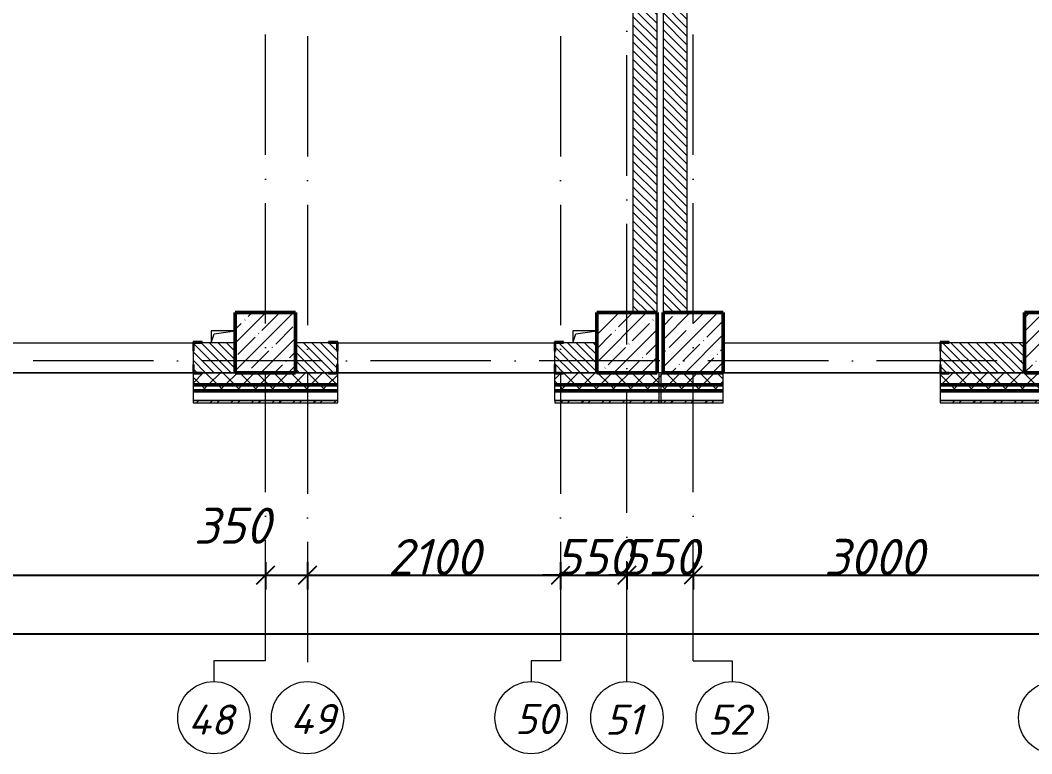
# Model space of a CAD drawing. Header units: millimetres. Extents: x -537608 to 253996, y -217170 to 186033.
# Drawn here: x -112119 to -103725, y 78102 to 84194 of the extents above; entities that cross this region are included whole.
import ezdxf

# ---------------------------------------------------------------- set-up
doc = ezdxf.new("R2010")
doc.units = ezdxf.units.MM
doc.linetypes.add('50_200_ШТРИХ_1Т_ш5_п1_п1_', pattern=[1400, 1000, -200, 0, -200])
for name, color, linetype, lineweight in [('A-____-____-DIMS', 7, 'Continuous', 9), ('A-GENM-____-MCUT', 7, 'Continuous', 25), ('A-GENM-____-OTLN', 7, 'Continuous', 9), ('A-GENM-____-OTLN-1', 7, 'Continuous', 25), ('A-WALL-____-MCUT-2', 7, 'Continuous', 50), ('A-WALL-____-MCUT-3', 7, 'Continuous', 9), ('A-WALL-____-OTLN', 7, 'Continuous', 9), ('A-WALL-____-PATT-1', 7, 'Continuous', 9), ('A-WALL-FNSH-MCUT-1', 7, 'Continuous', 9), ('S-COLS-____-MCUT', 7, 'Continuous', 50), ('S-COLS-____-OTLN', 7, 'Continuous', 9), ('S-GRID-____-IDEN', 7, 'Continuous', 9), ('S-GRID-____-OTLN', 7, 'Continuous', 9), ('S-GRID-____-OTLN-1', 7, '50_200_ШТРИХ_1Т_ш5_п1_п1_', 9)]:
    doc.layers.add(name, color=color, linetype=linetype, lineweight=lineweight)
doc.styles.add('ISOCPEUR_I', font='isocpeui.ttf', dxfattribs={"height": 300})
doc.dimstyles.new('ISO-2_5_0_9К_БОЛЬШОЙ_ОСИ', dxfattribs={"dimscale": 304.8, "dimtxt": 248.995294, "dimasz": 0.492126, "dimexe": 0.393701, "dimexo": 0, "dimgap": 0, "dimtad": 1, "dimdec": 0, "dimzin": 0, "dimdsep": 46, "dimtxsty": 'ISOCPEUR_I', "dimblk1": 'OBLIQUE', "dimblk2": 'OBLIQUE', "dimsah": 1, "dimcen": 0.09, "dimdle": 0.393701, "dimazin": 0, "dimtfac": 1, "dimtdec": 4, "dimtix": 1, "dimtmove": 0, "dimatfit": 3, "dimfxl": 1, "dimtvp": 1, "dimtolj": 1, "dimtzin": 0, "dimarcsym": 2})
doc.dimstyles.new('ISO-2_5_0_9К_БОЛЬШОЙ_ОСИ_1', dxfattribs={"dimscale": 304.8, "dimtxt": 248.995294, "dimasz": 0.492126, "dimexe": 0.393701, "dimexo": 0, "dimgap": 0, "dimtad": 1, "dimdec": 0, "dimzin": 0, "dimdsep": 46, "dimtxsty": 'ISOCPEUR_I', "dimblk1": 'OBLIQUE', "dimblk2": 'OBLIQUE', "dimsah": 1, "dimcen": 0.09, "dimdle": 0.393701, "dimazin": 0, "dimtfac": 1, "dimtdec": 4, "dimtix": 1, "dimtmove": 1, "dimatfit": 3, "dimfxl": 1, "dimtvp": 1, "dimtolj": 1, "dimtzin": 0, "dimarcsym": 2})
pattern_1 = [(135, (-178684.97, 83184.237), (-35.35534, -35.35534), [])]
pattern_2 = [(45, (-178684.97, 83184.24), (-70.71068, 70.71068), []), (135, (-178684.97, 83184.24), (-70.71068, -70.71068), [])]
pattern_3 = [(45, (-178684.97, 83184.24), (-85.53659, 85.53659), []), (45, (-178627.95, 83184.24), (-85.53659, 85.53659), [])]

# ---------------------------------------------------------------- blocks, each defined once
blk = doc.blocks.new('BSC_Колонна _Прямоугольная - 500х500-V58-АР1_План отверстий 3 этажа в осях 1-64_А-ГГ')
at = {"layer": 'S-COLS-____-OTLN'}
h = blk.add_hatch(dxfattribs=at)
h.set_pattern_fill('FP_95', color=256, style=0, pattern_type=2)
h.set_pattern_definition([(45, (-71600, 1668.96), (-114.04925, 114.04925), []), (45, (-71485.95, 1668.96), (-114.04925, 114.04925), [201.613, -40.323, 3.353, -36.97])])
h.paths.add_polyline_path([(-250, -250), (250, -250), (250, 250), (-250, 250)], flags=0)
at = {"layer": 'S-COLS-____-MCUT'}
for p, q in [((250, 250), (-250, 250)), ((-250, 250), (-250, -250)), ((250, -250), (250, 250)), ((-250, -250), (250, -250))]:
    blk.add_line(p, q, dxfattribs=at)
blk = doc.blocks.new('BSC_Колонна _Прямоугольная - 500х500-V60-АР1_План отверстий 3 этажа в осях 1-64_А-ГГ')
at = {"layer": 'S-COLS-____-OTLN'}
h = blk.add_hatch(dxfattribs=at)
h.set_pattern_fill('FP_97', color=256, style=0, pattern_type=2)
h.set_pattern_definition([(45, (-68600, 1668.96), (-114.04925, 114.04925), []), (45, (-68485.95, 1668.96), (-114.04925, 114.04925), [201.613, -40.323, 3.353, -36.97])])
h.paths.add_polyline_path([(-250, -250), (250, -250), (250, 250), (-250, 250)], flags=0)
at = {"layer": 'S-COLS-____-MCUT'}
for p, q in [((250, 250), (-250, 250)), ((-250, 250), (-250, -250)), ((250, -250), (250, 250)), ((-250, -250), (250, -250))]:
    blk.add_line(p, q, dxfattribs=at)
blk = doc.blocks.new('BSC_Колонна _Прямоугольная - 500х500-V62-АР1_План отверстий 3 этажа в осях 1-64_А-ГГ')
at = {"layer": 'S-COLS-____-OTLN'}
h = blk.add_hatch(dxfattribs=at)
h.set_pattern_fill('FP_99', color=256, style=0, pattern_type=2)
h.set_pattern_definition([(45, (-75150, 1668.96), (-114.04925, 114.04925), []), (45, (-75035.95, 1668.96), (-114.04925, 114.04925), [201.613, -40.323, 3.353, -36.97])])
h.paths.add_polyline_path([(-250, -250), (250, -250), (250, 250), (-250, 250)], flags=0)
at = {"layer": 'S-COLS-____-MCUT'}
for p, q in [((250, 250), (-250, 250)), ((-250, 250), (-250, -250)), ((250, -250), (250, 250)), ((-250, -250), (250, -250))]:
    blk.add_line(p, q, dxfattribs=at)
blk = doc.blocks.new('BSC_Колонна _Прямоугольная - 500х500-V131-АР1_План отверстий 3 этажа в осях 1-64_А-ГГ')
at = {"layer": 'S-COLS-____-OTLN'}
h = blk.add_hatch(dxfattribs=at)
h.set_pattern_fill('FP_154', color=256, style=0, pattern_type=2)
h.set_pattern_definition([(45, (-72150, 1668.96), (-114.04925, 114.04925), []), (45, (-72035.95, 1668.96), (-114.04925, 114.04925), [201.613, -40.323, 3.353, -36.97])])
h.paths.add_polyline_path([(-250, -250), (250, -250), (250, 250), (-250, 250)], flags=0)
at = {"layer": 'S-COLS-____-MCUT'}
for p, q in [((250, 250), (-250, 250)), ((-250, 250), (-250, -250)), ((250, -250), (250, 250)), ((-250, -250), (250, -250))]:
    blk.add_line(p, q, dxfattribs=at)
blk = doc.blocks.new('Фахверк_СКБ_Уголок - 250_2700-27497298-АР1_План отверстий 3 этажа в осях 1-64_А-ГГ')
at = {"layer": 'A-GENM-____-MCUT'}
for p, q in [((200, 181), (125, 181)), ((125, 181), (125, 106)), ((131, 106), (131, 175)), ((131, 175), (200, 175)), ((200, 175), (200, 181)), ((125, 106), (131, 106)), ((131, -6), (125, -6)), ((125, -6), (125, -81)), ((125, -81), (200, -81)), ((131, -75), (131, -6)), ((200, -75), (131, -75)), ((200, -81), (200, -75))]:
    blk.add_line(p, q, dxfattribs=at)
blk = doc.blocks.new('AR_Отверстие прямоугольное _в плите_ - AR_Отверстие прямоугольное _в плите_-V177-АР1_План отверстий 3 этажа в осях 1-64_А-ГГ')
at = {"layer": 'A-GENM-____-OTLN'}
for p, q in [((100, 50), (-100, 50)), ((-100, 50), (-100, -50)), ((-100, -50), (-75, 25)), ((-75, 25), (100, 50))]:
    blk.add_line(p, q, dxfattribs=at)
blk = doc.blocks.new('Стены 8 - Стены 4-31196234-АР1_План отверстий 3 этажа в осях 1-64_А-ГГ')
at = {"layer": 'A-WALL-____-MCUT-3'}
for p, q in [((-1798.5, 41030.2), (-1798.5, 41010.2)), ((-1548.5, 41030.2), (-1798.5, 41030.2)), ((-1798.5, 41010.2), (-1548.5, 41010.2)), ((-1548.5, 41010.2), (-1548.5, 41030.2))]:
    blk.add_line(p, q, dxfattribs=at)
blk = doc.blocks.new('Ось сетки - Круг_Ø6_00__ISO-2_5_0_9K_-25732049-АР1_План отверстий 3 этажа в осях 1-64_А-ГГ')
at = {"layer": 'S-GRID-____-IDEN'}
blk.add_circle((0, 0), 3, dxfattribs=at)
blk = doc.blocks.new('_Oblique')
at = {"color": 0, "linetype": 'ByBlock', "lineweight": -2}
blk.add_line((-0.5, -0.5), (0.5, 0.5), dxfattribs=at)
blk = doc.blocks.new('*D1141')
at = {"layer": 'A-____-____-DIMS', "color": 0, "lineweight": -2, "transparency": 16777216}
for p, q in [((-116085, 79691.8), (-116085, 79465.7)), ((-110085, 79691.8), (-110085, 79465.7)), ((-116205, 79585.7), (-109965, 79585.7))]:
    blk.add_line(p, q, dxfattribs=at)
at = {"layer": 'Defpoints', "color": 0, "transparency": 16777216}
for p in [(-116085, 79691.8), (-110085, 79691.8), (-110085, 79585.7)]:
    blk.add_point(p, dxfattribs=at)
at = {"layer": 'A-____-____-DIMS', "color": 0, "lineweight": -2, "transparency": 16777216, "xscale": 150, "yscale": 150, "zscale": 150, "rotation": 180}
blk.add_blockref('_Oblique', (-116085, 79585.7), dxfattribs=at)
at = {"layer": 'A-____-____-DIMS', "color": 0, "lineweight": -2, "transparency": 16777216, "xscale": 150, "yscale": 150, "zscale": 150}
blk.add_blockref('_Oblique', (-110085, 79585.7), dxfattribs=at)
at = {"layer": 'A-____-____-DIMS', "color": 0, "transparency": 16777216, "insert": (-113085, 79735.7), "char_height": 300, "width": 758.478, "attachment_point": 5, "style": 'ISOCPEUR_I'}
blk.add_mtext('\\A1;6000', dxfattribs=at)
blk = doc.blocks.new('*D1142')
at = {"layer": 'A-____-____-DIMS', "color": 0, "lineweight": -2, "transparency": 16777216}
for p, q in [((-110085, 79691.8), (-110085, 79465.7)), ((-109735, 79691.8), (-109735, 79465.7)), ((-110205, 79585.7), (-109615, 79585.7))]:
    blk.add_line(p, q, dxfattribs=at)
at = {"layer": 'Defpoints', "color": 0, "transparency": 16777216}
for p in [(-110085, 79691.8), (-109735, 79691.8), (-109735, 79585.7)]:
    blk.add_point(p, dxfattribs=at)
at = {"layer": 'A-____-____-DIMS', "color": 0, "lineweight": -2, "transparency": 16777216, "xscale": 150, "yscale": 150, "zscale": 150, "rotation": 180}
blk.add_blockref('_Oblique', (-110085, 79585.7), dxfattribs=at)
at = {"layer": 'A-____-____-DIMS', "color": 0, "lineweight": -2, "transparency": 16777216, "xscale": 150, "yscale": 150, "zscale": 150}
blk.add_blockref('_Oblique', (-109735, 79585.7), dxfattribs=at)
at = {"layer": 'A-____-____-DIMS', "color": 0, "transparency": 16777216, "insert": (-110679, 80145.7), "char_height": 300, "width": 568.858, "attachment_point": 1, "line_spacing_factor": 1.149209, "style": 'ISOCPEUR_I'}
blk.add_mtext('\\A1;350', dxfattribs=at)
blk = doc.blocks.new('*D1143')
at = {"layer": 'A-____-____-DIMS', "color": 0, "lineweight": -2, "transparency": 16777216}
for p, q in [((-109735, 79691.8), (-109735, 79465.7)), ((-107635, 79691.8), (-107635, 79465.7)), ((-109855, 79585.7), (-107515, 79585.7))]:
    blk.add_line(p, q, dxfattribs=at)
at = {"layer": 'Defpoints', "color": 0, "transparency": 16777216}
for p in [(-109735, 79691.8), (-107635, 79691.8), (-107635, 79585.7)]:
    blk.add_point(p, dxfattribs=at)
at = {"layer": 'A-____-____-DIMS', "color": 0, "lineweight": -2, "transparency": 16777216, "xscale": 150, "yscale": 150, "zscale": 150, "rotation": 180}
blk.add_blockref('_Oblique', (-109735, 79585.7), dxfattribs=at)
at = {"layer": 'A-____-____-DIMS', "color": 0, "lineweight": -2, "transparency": 16777216, "xscale": 150, "yscale": 150, "zscale": 150}
blk.add_blockref('_Oblique', (-107635, 79585.7), dxfattribs=at)
at = {"layer": 'A-____-____-DIMS', "color": 0, "transparency": 16777216, "insert": (-108685, 79735.7), "char_height": 300, "width": 701.018, "attachment_point": 5, "style": 'ISOCPEUR_I'}
blk.add_mtext('\\A1;2100', dxfattribs=at)
blk = doc.blocks.new('*D1144')
at = {"layer": 'A-____-____-DIMS', "color": 0, "lineweight": -2, "transparency": 16777216}
for p, q in [((-107635, 79691.8), (-107635, 79465.7)), ((-107085, 79691.8), (-107085, 79465.7)), ((-107635, 79585.7), (-107785, 79585.7)), ((-107635, 79585.7), (-107085, 79585.7)), ((-107085, 79585.7), (-106935, 79585.7))]:
    blk.add_line(p, q, dxfattribs=at)
at = {"layer": 'Defpoints', "color": 0, "transparency": 16777216}
for p in [(-107635, 79691.8), (-107085, 79691.8), (-107085, 79585.7)]:
    blk.add_point(p, dxfattribs=at)
at = {"layer": 'A-____-____-DIMS', "color": 0, "lineweight": -2, "transparency": 16777216, "xscale": 150, "yscale": 150, "zscale": 150}
blk.add_blockref('_Oblique', (-107635, 79585.7), dxfattribs=at)
at = {"layer": 'A-____-____-DIMS', "color": 0, "lineweight": -2, "transparency": 16777216, "xscale": 150, "yscale": 150, "zscale": 150, "rotation": 180}
blk.add_blockref('_Oblique', (-107085, 79585.7), dxfattribs=at)
at = {"layer": 'A-____-____-DIMS', "color": 0, "transparency": 16777216, "insert": (-107360, 79735.7), "char_height": 300, "width": 568.858, "attachment_point": 5, "style": 'ISOCPEUR_I'}
blk.add_mtext('\\A1;550', dxfattribs=at)
blk = doc.blocks.new('*D1145')
at = {"layer": 'A-____-____-DIMS', "color": 0, "lineweight": -2, "transparency": 16777216}
for p, q in [((-107085, 79691.8), (-107085, 79465.7)), ((-106535, 79691.8), (-106535, 79465.7)), ((-107085, 79585.7), (-107235, 79585.7)), ((-107085, 79585.7), (-106535, 79585.7)), ((-106535, 79585.7), (-106385, 79585.7))]:
    blk.add_line(p, q, dxfattribs=at)
at = {"layer": 'Defpoints', "color": 0, "transparency": 16777216}
for p in [(-107085, 79691.8), (-106535, 79691.8), (-106535, 79585.7)]:
    blk.add_point(p, dxfattribs=at)
at = {"layer": 'A-____-____-DIMS', "color": 0, "lineweight": -2, "transparency": 16777216, "xscale": 150, "yscale": 150, "zscale": 150}
blk.add_blockref('_Oblique', (-107085, 79585.7), dxfattribs=at)
at = {"layer": 'A-____-____-DIMS', "color": 0, "lineweight": -2, "transparency": 16777216, "xscale": 150, "yscale": 150, "zscale": 150, "rotation": 180}
blk.add_blockref('_Oblique', (-106535, 79585.7), dxfattribs=at)
at = {"layer": 'A-____-____-DIMS', "color": 0, "transparency": 16777216, "insert": (-106810, 79735.7), "char_height": 300, "width": 568.858, "attachment_point": 5, "style": 'ISOCPEUR_I'}
blk.add_mtext('\\A1;550', dxfattribs=at)
blk = doc.blocks.new('*D1146')
at = {"layer": 'A-____-____-DIMS', "color": 0, "lineweight": -2, "transparency": 16777216}
for p, q in [((-106535, 79691.8), (-106535, 79465.7)), ((-103535, 79691.8), (-103535, 79465.7)), ((-106655, 79585.7), (-103415, 79585.7))]:
    blk.add_line(p, q, dxfattribs=at)
at = {"layer": 'Defpoints', "color": 0, "transparency": 16777216}
for p in [(-106535, 79691.8), (-103535, 79691.8), (-103535, 79585.7)]:
    blk.add_point(p, dxfattribs=at)
at = {"layer": 'A-____-____-DIMS', "color": 0, "lineweight": -2, "transparency": 16777216, "xscale": 150, "yscale": 150, "zscale": 150, "rotation": 180}
blk.add_blockref('_Oblique', (-106535, 79585.7), dxfattribs=at)
at = {"layer": 'A-____-____-DIMS', "color": 0, "lineweight": -2, "transparency": 16777216, "xscale": 150, "yscale": 150, "zscale": 150}
blk.add_blockref('_Oblique', (-103535, 79585.7), dxfattribs=at)
at = {"layer": 'A-____-____-DIMS', "color": 0, "transparency": 16777216, "insert": (-105035, 79735.7), "char_height": 300, "width": 758.478, "attachment_point": 5, "style": 'ISOCPEUR_I'}
blk.add_mtext('\\A1;3000', dxfattribs=at)
blk = doc.blocks.new('*D1153')
at = {"layer": 'A-____-____-DIMS', "color": 0, "lineweight": -2, "transparency": 16777216}
for p, q in [((-181035, 79203.6), (-181035, 78977.5)), ((-77535, 79203.6), (-77535, 78977.5)), ((-181155, 79097.5), (-77415, 79097.5))]:
    blk.add_line(p, q, dxfattribs=at)
at = {"layer": 'Defpoints', "color": 0, "transparency": 16777216}
for p in [(-181035, 79203.6), (-77535, 79203.6), (-77535, 79097.5)]:
    blk.add_point(p, dxfattribs=at)
at = {"layer": 'A-____-____-DIMS', "color": 0, "lineweight": -2, "transparency": 16777216, "xscale": 150, "yscale": 150, "zscale": 150, "rotation": 180}
blk.add_blockref('_Oblique', (-181035, 79097.5), dxfattribs=at)
at = {"layer": 'A-____-____-DIMS', "color": 0, "lineweight": -2, "transparency": 16777216, "xscale": 150, "yscale": 150, "zscale": 150}
blk.add_blockref('_Oblique', (-77535, 79097.5), dxfattribs=at)
at = {"layer": 'A-____-____-DIMS', "color": 0, "transparency": 16777216, "insert": (-129285, 79247.5), "char_height": 300, "width": 1080.257, "attachment_point": 5, "style": 'ISOCPEUR_I'}
blk.add_mtext('\\A1;103500', dxfattribs=at)

msp = doc.modelspace()

# ---------------------------------------------------------------- hatches: boundary and pattern name
at = {"layer": 'A-WALL-____-PATT-1'}
h = msp.add_hatch(dxfattribs=at)
h.set_pattern_fill('FP_6', color=256, style=0, pattern_type=2)
h.set_pattern_definition(pattern_1)
h.paths.add_polyline_path([(-106834.9702, 81765.2788), (-106834.9702, 88765.2788), (-107034.9702, 88765.2788), (-107034.9702, 81765.2788)], flags=0)
h = msp.add_hatch(dxfattribs=at)
h.set_pattern_fill('FP_6', color=256, style=0, pattern_type=2)
h.set_pattern_definition(pattern_1)
h.paths.add_polyline_path([(-106584.9702, 81765.2788), (-106584.9702, 88765.2788), (-106784.9702, 88765.2788), (-106784.9702, 81765.2788)], flags=0)
h = msp.add_hatch(dxfattribs=at)
h.set_pattern_fill('FP_6', color=256, style=0, pattern_type=2)
h.set_pattern_definition(pattern_1)
h.paths.add_polyline_path([(-110651.272, 81265.2788), (-110334.9702, 81265.2788), (-110334.9702, 81515.2788), (-110678.9702, 81515.2788), (-110678.9702, 81446.2788), (-110684.9702, 81446.2788), (-110684.9702, 81334.2788), (-110678.9702, 81334.2788), (-110678.9702, 81265.2788)], flags=0)
h.paths.add_polyline_path([(-112484.9702, 81265.2788), (-112484.9702, 81515.2788), (-113678.9702, 81515.2788), (-113678.9702, 81446.2788), (-113684.9702, 81446.2788), (-113684.9702, 81334.2788), (-113678.9702, 81334.2788), (-113678.9702, 81265.2788), (-113428.9702, 81265.2788)], flags=0)
h.paths.add_polyline_path([(-115559.9702, 81265.2788), (-115490.9702, 81265.2788), (-115490.9702, 81334.2788), (-115484.9702, 81334.2788), (-115484.9702, 81446.2788), (-115490.9702, 81446.2788), (-115490.9702, 81515.2788), (-115834.9702, 81515.2788), (-115834.9702, 81265.2788)], flags=0)
h = msp.add_hatch(dxfattribs=at)
h.set_pattern_fill('FP_6', color=256, style=0, pattern_type=2)
h.set_pattern_definition(pattern_1)
h.paths.add_polyline_path([(-107678.9702, 81265.2788), (-107334.9702, 81265.2788), (-107334.9702, 81515.2788), (-107678.9702, 81515.2788), (-107678.9702, 81446.2788), (-107684.9702, 81446.2788), (-107684.9702, 81334.2788), (-107678.9702, 81334.2788), (-107678.9702, 81269.5645)], flags=0)
h.paths.add_polyline_path([(-109767.5399, 81265.2788), (-109490.9702, 81265.2788), (-109490.9702, 81334.2788), (-109484.9702, 81334.2788), (-109484.9702, 81446.2788), (-109490.9702, 81446.2788), (-109490.9702, 81515.2788), (-109834.9702, 81515.2788), (-109834.9702, 81265.2788)], flags=0)
h = msp.add_hatch(dxfattribs=at)
h.set_pattern_fill('FP_6', color=256, style=0, pattern_type=2)
h.set_pattern_definition(pattern_1)
h.paths.add_polyline_path([(-104478.9702, 81265.2788), (-103784.9702, 81265.2788), (-103784.9702, 81515.2788), (-104478.9702, 81515.2788), (-104478.9702, 81446.2788), (-104484.9702, 81446.2788), (-104484.9702, 81334.2788), (-104478.9702, 81334.2788)], flags=0)
h = msp.add_hatch(dxfattribs=at)
h.set_pattern_fill('FP_1', color=256, style=0, pattern_type=2)
h.set_pattern_definition(pattern_2)
h.paths.add_polyline_path([(-77934.9702, 81165.2788), (-77434.9702, 81165.2788), (-77434.9702, 81265.2788), (-86459.9702, 81265.2788), (-86459.9702, 81259.2788), (-86534.9702, 81259.2788), (-86534.9702, 81165.2788), (-77953.1827, 81165.2788)], flags=0)
h.paths.add_polyline_path([(-89441.7006, 81165.2788), (-88334.9702, 81165.2788), (-88334.9702, 81259.2788), (-88409.9702, 81259.2788), (-88409.9702, 81265.2788), (-96284.9702, 81265.2788), (-96284.9702, 81165.2788), (-89684.9702, 81165.2788)], flags=0)
h.paths.add_polyline_path([(-97284.9702, 81165.2788), (-97284.9702, 81265.2788), (-98409.9702, 81265.2788), (-98409.9702, 81259.2788), (-98484.9702, 81259.2788), (-98484.9702, 81165.2788), (-97395.2899, 81165.2788)], flags=0)
h.paths.add_polyline_path([(-100284.9702, 81165.2788), (-100284.9702, 81259.2788), (-100359.9702, 81259.2788), (-100359.9702, 81265.2788), (-101409.9702, 81265.2788), (-101409.9702, 81259.2788), (-101484.9702, 81259.2788), (-101484.9702, 81165.2788), (-100930.2184, 81165.2788)], flags=0)
h.paths.add_polyline_path([(-103284.9702, 81165.2788), (-103284.9702, 81265.2788), (-104409.9702, 81265.2788), (-104409.9702, 81259.2788), (-104484.9702, 81259.2788), (-104484.9702, 81165.2788), (-104409.9702, 81165.2788)], flags=0)
h.paths.add_polyline_path([(-107684.9702, 81165.2788), (-106284.9702, 81165.2788), (-106284.9702, 81265.2788), (-107609.9702, 81265.2788), (-107609.9702, 81259.2788), (-107684.9702, 81259.2788)], flags=0)
h.paths.add_polyline_path([(-109767.5399, 81165.2788), (-109484.9702, 81165.2788), (-109484.9702, 81259.2788), (-109559.9702, 81259.2788), (-109559.9702, 81265.2788), (-110609.9702, 81265.2788), (-110609.9702, 81259.2788), (-110684.9702, 81259.2788), (-110684.9702, 81165.2788), (-110651.272, 81165.2788)], flags=0)
h.paths.add_polyline_path([(-112484.9702, 81165.2788), (-112484.9702, 81265.2788), (-113609.9702, 81265.2788), (-113609.9702, 81259.2788), (-113684.9702, 81259.2788), (-113684.9702, 81165.2788), (-113609.9702, 81165.2788)], flags=0)
h.paths.add_polyline_path([(-115834.9702, 81165.2788), (-115484.9702, 81165.2788), (-115484.9702, 81259.2788), (-115559.9702, 81259.2788), (-115559.9702, 81265.2788), (-116609.9702, 81265.2788), (-116609.9702, 81259.2788), (-116684.9702, 81259.2788), (-116684.9702, 81165.2788), (-115953.6649, 81165.2788)], flags=0)
h.paths.add_polyline_path([(-118484.9702, 81165.2788), (-118484.9702, 81259.2788), (-118559.9702, 81259.2788), (-118559.9702, 81265.2788), (-119609.9702, 81265.2788), (-119609.9702, 81259.2788), (-119684.9702, 81259.2788), (-119684.9702, 81165.2788), (-118604.8613, 81165.2788)], flags=0)
h.paths.add_polyline_path([(-121484.9702, 81165.2788), (-121484.9702, 81259.2788), (-121559.9702, 81259.2788), (-121559.9702, 81265.2788), (-122609.9702, 81265.2788), (-122609.9702, 81259.2788), (-122684.9702, 81259.2788), (-122684.9702, 81165.2788), (-122139.7899, 81165.2788)], flags=0)
h.paths.add_polyline_path([(-125674.7185, 81165.2788), (-124484.9702, 81165.2788), (-124484.9702, 81259.2788), (-124559.9702, 81259.2788), (-124559.9702, 81265.2788), (-125609.9702, 81265.2788), (-125609.9702, 81259.2788), (-125684.9702, 81259.2788), (-125684.9702, 81165.2788), (-125678.9702, 81165.2788)], flags=0)
h.paths.add_polyline_path([(-128684.9702, 81165.2788), (-127484.9702, 81165.2788), (-127484.9702, 81259.2788), (-127559.9702, 81259.2788), (-127559.9702, 81265.2788), (-128609.9702, 81265.2788), (-128609.9702, 81259.2788), (-128684.9702, 81259.2788)], flags=0)
h.paths.add_polyline_path([(-133628.3078, 81165.2788), (-133484.9702, 81165.2788), (-133484.9702, 81259.2788), (-133559.9702, 81259.2788), (-133559.9702, 81265.2788), (-134609.9702, 81265.2788), (-134609.9702, 81259.2788), (-134684.9702, 81259.2788), (-134684.9702, 81165.2788), (-133834.9702, 81165.2788)], flags=0)
h.paths.add_polyline_path([(-136484.9702, 81165.2788), (-136484.9702, 81259.2788), (-136559.9702, 81259.2788), (-136559.9702, 81265.2788), (-137609.9702, 81265.2788), (-137609.9702, 81259.2788), (-137684.9702, 81259.2788), (-137684.9702, 81165.2788), (-136490.9702, 81165.2788)], flags=0)
h.paths.add_polyline_path([(-139814.4328, 81165.2788), (-139484.9702, 81165.2788), (-139484.9702, 81259.2788), (-139559.9702, 81259.9217), (-139559.9702, 81265.2788), (-140884.9702, 81265.2788), (-140884.9702, 81165.2788)], flags=0)
h.paths.add_polyline_path([(-143349.3613, 81165.2788), (-142684.9702, 81165.2788), (-142684.9702, 81259.2788), (-142759.9702, 81259.2788), (-142759.9702, 81265.2788), (-143884.9702, 81265.2788), (-143884.9702, 81165.2788)], flags=0)
h.paths.add_polyline_path([(-145684.9702, 81165.2788), (-145684.9702, 81259.2788), (-145759.9702, 81259.2788), (-145759.9702, 81265.2788), (-146809.9702, 81265.2788), (-146809.9702, 81259.2788), (-146884.9702, 81259.2788), (-146884.2899, 81165.2788), (-145690.9702, 81165.2788)], flags=0)
h.paths.add_polyline_path([(-148684.9702, 81165.2788), (-148684.9702, 81259.2788), (-148759.9702, 81259.2788), (-148759.9702, 81265.2788), (-149884.9702, 81265.2788), (-149884.9702, 81165.2788), (-149535.4863, 81165.2788)], flags=0)
h.paths.add_polyline_path([(-151684.9702, 81165.2788), (-151684.9702, 81259.2788), (-151759.9702, 81259.2788), (-151759.9702, 81265.2788), (-152884.9702, 81265.2788), (-152884.9702, 81165.2788), (-152186.6828, 81165.2788)], flags=0)
h.paths.add_polyline_path([(-154684.9702, 81165.2788), (-154684.9702, 81259.2788), (-154759.9702, 81259.2788), (-154759.9702, 81265.2788), (-155809.9702, 81265.2788), (-155809.9702, 81259.2788), (-155884.9702, 81259.2788), (-155884.9702, 81165.2788), (-155721.6114, 81165.2788)], flags=0)
h.paths.add_polyline_path([(-164558.9328, 81165.2788), (-163684.9702, 81165.2788), (-163684.9702, 81259.2788), (-163759.9702, 81259.2788), (-163759.9702, 81265.2788), (-164809.9702, 81265.2788), (-164809.9702, 81259.2788), (-164884.9702, 81259.2788), (-164884.9702, 81165.2788)], flags=0)
h.paths.add_polyline_path([(-166326.3971, 81165.2788), (-165884.9702, 81165.2788), (-165884.9702, 81259.2788), (-165959.9702, 81259.2788), (-165959.9702, 81265.2788), (-171209.9702, 81265.2788), (-171209.9702, 81259.2788), (-171284.9702, 81259.2788), (-171284.9702, 81165.2788), (-167784.9702, 81165.2788)], flags=0)
h.paths.add_polyline_path([(-173396.2542, 81165.2788), (-172284.9702, 81165.2788), (-172284.9702, 81259.2788), (-172359.9702, 81259.2788), (-172359.9702, 81265.2788), (-181134.9702, 81265.2788), (-181134.9702, 81165.2788), (-175163.7185, 81165.2788)], flags=0)
h = msp.add_hatch(dxfattribs=at)
h.set_pattern_fill('FP_1', color=256, style=0, pattern_type=2)
h.set_pattern_definition(pattern_2)
h.paths.add_polyline_path([(-77434.9702, 81115.2788), (-77334.9702, 81115.2788), (-77334.9702, 81165.2788), (-86534.9702, 81165.2788), (-86534.9702, 81115.2788), (-77953.1827, 81115.2788)], flags=0)
h.paths.add_polyline_path([(-89441.7006, 81115.2788), (-88334.9702, 81115.2788), (-88334.9702, 81165.2788), (-96284.9702, 81165.2788), (-96284.9702, 81115.2788), (-90325.4327, 81115.2788)], flags=0)
h.paths.add_polyline_path([(-97395.2899, 81115.2788), (-97284.9702, 81115.2788), (-97284.9702, 81165.2788), (-98484.9702, 81165.2788), (-98484.9702, 81115.2788), (-98279.022, 81115.2788)], flags=0)
h.paths.add_polyline_path([(-101484.9702, 81115.2788), (-100284.9702, 81115.2788), (-100284.9702, 81165.2788), (-101484.9702, 81165.2788)], flags=0)
h.paths.add_polyline_path([(-104465.147, 81115.2788), (-103284.9702, 81115.2788), (-103284.9702, 81165.2788), (-104484.9702, 81165.2788), (-104484.9702, 81115.2788)], flags=0)
h.paths.add_polyline_path([(-106284.9702, 81115.2788), (-106284.9702, 81165.2788), (-107684.9702, 81165.2788), (-107684.9702, 81115.2788), (-107116.3434, 81115.2788)], flags=0)
h.paths.add_polyline_path([(-109484.9702, 81115.2788), (-109484.9702, 81165.2788), (-110684.9702, 81165.2788), (-110684.9702, 81115.2788), (-109767.5399, 81115.2788)], flags=0)
h.paths.add_polyline_path([(-112484.9702, 81115.2788), (-112484.9702, 81165.2788), (-113684.9702, 81165.2788), (-113684.9702, 81115.2788)], flags=0)
h.paths.add_polyline_path([(-115484.9702, 81115.2788), (-115484.9702, 81165.2788), (-116684.9702, 81165.2788), (-116684.9702, 81115.2788), (-115953.6649, 81115.2788)], flags=0)
h.paths.add_polyline_path([(-119684.9702, 81115.2788), (-118484.9702, 81115.2788), (-118484.9702, 81165.2788), (-119684.9702, 81165.2788)], flags=0)
h.paths.add_polyline_path([(-122684.9702, 81115.2788), (-121484.9702, 81115.2788), (-121484.9702, 81165.2788), (-122684.9702, 81165.2788)], flags=0)
h.paths.add_polyline_path([(-125674.7185, 81115.2788), (-124484.9702, 81115.2788), (-124484.9702, 81165.2788), (-125684.9702, 81165.2788), (-125684.9702, 81115.2788)], flags=0)
h.paths.add_polyline_path([(-127484.9702, 81115.2788), (-127484.9702, 81165.2788), (-128684.9702, 81165.2788), (-128684.9702, 81115.2788), (-128325.9149, 81115.2788)], flags=0)
h.paths.add_polyline_path([(-133628.3078, 81115.2788), (-133484.9702, 81115.2788), (-133484.9702, 81165.2788), (-134684.9702, 81165.2788), (-134684.9702, 81115.2788), (-134512.0399, 81115.2788)], flags=0)
h.paths.add_polyline_path([(-136484.9702, 81115.2788), (-136484.9702, 81165.2788), (-137684.9702, 81165.2788), (-137684.9702, 81115.2788), (-137163.2363, 81115.2788)], flags=0)
h.paths.add_polyline_path([(-139814.4328, 81115.2788), (-139484.9702, 81115.2788), (-139484.9702, 81165.2788), (-140884.9702, 81165.2788), (-140884.9702, 81115.2788)], flags=0)
h.paths.add_polyline_path([(-142684.9702, 81115.2788), (-142684.9702, 81165.2788), (-143884.9702, 81165.2788), (-143884.9702, 81115.2788), (-143349.3613, 81115.2788)], flags=0)
h.paths.add_polyline_path([(-145684.9702, 81115.2788), (-145684.9702, 81165.2788), (-146884.9702, 81165.2788), (-146884.2899, 81115.2788)], flags=0)
h.paths.add_polyline_path([(-148684.9702, 81115.2788), (-148684.9702, 81165.2788), (-149884.9702, 81165.2788), (-149884.9702, 81115.2788), (-149535.4863, 81115.2788)], flags=0)
h.paths.add_polyline_path([(-151684.9702, 81115.2788), (-151684.9702, 81165.2788), (-152884.9702, 81165.2788), (-152884.9702, 81115.2788), (-152186.6828, 81115.2788)], flags=0)
h.paths.add_polyline_path([(-155721.6114, 81115.2788), (-154684.9702, 81115.2788), (-154684.9702, 81165.2788), (-155884.9702, 81165.2788), (-155884.9702, 81115.2788)], flags=0)
h.paths.add_polyline_path([(-164884.9702, 81115.2788), (-163684.9702, 81115.2788), (-163684.9702, 81165.2788), (-164884.9702, 81165.2788)], flags=0)
h.paths.add_polyline_path([(-165884.9702, 81115.2788), (-165884.9702, 81165.2788), (-171284.9702, 81165.2788), (-171284.9702, 81115.2788), (-166326.3971, 81115.2788)], flags=0)
h.paths.add_polyline_path([(-172512.5221, 81115.2788), (-172284.9702, 81115.2788), (-172284.9702, 81165.2788), (-181234.9702, 81165.2788), (-181234.9702, 81115.2788), (-173396.2542, 81115.2788)], flags=0)
h = msp.add_hatch(dxfattribs=at)
h.set_pattern_fill('FP_3', color=256, style=0, pattern_type=2)
h.set_pattern_definition(pattern_3)
h.paths.add_polyline_path([(-107116.3434, 81015.2788), (-106819.9702, 81015.2788), (-106819.9702, 81035.2788), (-107683.9702, 81035.2788), (-107683.9702, 81015.2788)], flags=0)
h.paths.add_polyline_path([(-109484.9702, 81015.2788), (-109484.9702, 81035.2788), (-110684.9702, 81035.2788), (-110684.9702, 81015.2788), (-109767.5399, 81015.2788)], flags=0)
h.paths.add_polyline_path([(-112484.9702, 81015.2788), (-112484.9702, 81035.2788), (-113684.9702, 81035.2788), (-113684.9702, 81015.2788)], flags=0)
h.paths.add_polyline_path([(-115953.6649, 81015.2788), (-115484.9702, 81015.2788), (-115484.9702, 81035.2788), (-116683.9702, 81035.2788), (-116683.9702, 81015.2788)], flags=0)
h.paths.add_polyline_path([(-119684.9702, 81015.2788), (-118484.9702, 81015.2788), (-118484.9702, 81035.2788), (-119684.9702, 81035.2788)], flags=0)
h.paths.add_polyline_path([(-122139.7899, 81015.2788), (-121484.9702, 81015.2788), (-121484.9702, 81035.2788), (-122683.9702, 81035.2788), (-122683.9702, 81015.2788)], flags=0)
h.paths.add_polyline_path([(-124484.9702, 81015.2788), (-124484.9702, 81035.2788), (-125684.9702, 81035.2788), (-125684.9702, 81015.2788), (-124790.9863, 81015.2788)], flags=0)
h.paths.add_polyline_path([(-127484.9702, 81015.2788), (-127484.9702, 81035.2788), (-128684.9702, 81035.2788), (-128684.9702, 81015.2788), (-128325.9149, 81015.2788)], flags=0)
h.paths.add_polyline_path([(-133628.3078, 81015.2788), (-133484.9702, 81015.2788), (-133484.9702, 81035.2788), (-134684.9702, 81035.2788), (-134684.9702, 81015.2788), (-134512.0399, 81015.2788)], flags=0)
h.paths.add_polyline_path([(-137684.9702, 81015.2788), (-136484.9702, 81015.2788), (-136484.9702, 81035.2788), (-137684.9702, 81035.2788)], flags=0)
h.paths.add_polyline_path([(-140349.9702, 81015.2788), (-139484.9702, 81015.2788), (-139484.9702, 81035.2788), (-140349.9702, 81035.2788)], flags=0)
h = msp.add_hatch(dxfattribs=at)
h.set_pattern_fill('FP_3', color=256, style=0, pattern_type=2)
h.set_pattern_definition(pattern_3)
h.paths.add_polyline_path([(-77204.9702, 81015.2788), (-77204.9702, 81035.2788), (-86534.9702, 81035.2788), (-86534.9702, 81015.2788), (-77953.1827, 81015.2788)], flags=0)
h.paths.add_polyline_path([(-89441.7006, 81015.2788), (-88334.9702, 81015.2788), (-88334.9702, 81035.2788), (-96284.9702, 81035.2788), (-96284.9702, 81015.2788), (-90325.4327, 81015.2788)], flags=0)
h.paths.add_polyline_path([(-98279.022, 81015.2788), (-97284.9702, 81015.2788), (-97284.9702, 81035.2788), (-98484.9702, 81035.2788), (-98484.9702, 81015.2788)], flags=0)
h.paths.add_polyline_path([(-100284.9702, 81015.2788), (-100284.9702, 81035.2788), (-101483.9702, 81035.2788), (-101483.9702, 81015.2788), (-100930.2184, 81015.2788)], flags=0)
h.paths.add_polyline_path([(-104465.147, 81015.2788), (-103284.9702, 81015.2788), (-103284.9702, 81035.2788), (-104484.9702, 81035.2788), (-104484.9702, 81015.2788)], flags=0)
h.paths.add_polyline_path([(-106799.9702, 81015.2788), (-106284.9702, 81015.2788), (-106284.9702, 81035.2788), (-106799.9702, 81035.2788)], flags=0)

# ---------------------------------------------------------------- linework, layer by layer
at = {"layer": 'A-WALL-____-MCUT-2'}
for p, q in [((-110684.9702, 81165.2788), (-109484.9702, 81165.2788)), ((-110684.9702, 81115.2788), (-109484.9702, 81115.2788)), ((-107684.9702, 81165.2788), (-106284.9702, 81165.2788)), ((-107684.9702, 81115.2788), (-106284.9702, 81115.2788)), ((-104484.9702, 81165.2788), (-103284.9702, 81165.2788)), ((-104484.9702, 81115.2788), (-103284.9702, 81115.2788))]:
    msp.add_line(p, q, dxfattribs=at)
at = {"layer": 'A-WALL-____-MCUT-3'}
for p, q in [((-107034.9702, 88765.2788), (-107034.9702, 81765.2788)), ((-106834.9702, 81765.2788), (-106834.9702, 88765.2788)), ((-106784.9702, 88765.2788), (-106784.9702, 81765.2788)), ((-106584.9702, 81765.2788), (-106584.9702, 88765.2788)), ((-110334.9702, 81515.2788), (-110609.9702, 81515.2788)), ((-109559.9702, 81515.2788), (-109834.9702, 81515.2788)), ((-107334.9702, 81515.2788), (-107609.9702, 81515.2788)), ((-103784.9702, 81515.2788), (-104409.9702, 81515.2788)), ((-110684.9702, 81446.2788), (-110684.9702, 81334.2788)), ((-109484.9702, 81334.2788), (-109484.9702, 81446.2788)), ((-107684.9702, 81446.2788), (-107684.9702, 81334.2788)), ((-104484.9702, 81446.2788), (-104484.9702, 81334.2788)), ((-110684.9702, 81259.2788), (-110684.9702, 81035.2788)), ((-110334.9702, 81265.2788), (-110609.9702, 81265.2788)), ((-110609.9702, 81265.2788), (-110334.9702, 81265.2788)), ((-109559.9702, 81265.2788), (-109834.9702, 81265.2788)), ((-109834.9702, 81265.2788), (-109559.9702, 81265.2788)), ((-109484.9702, 81035.2788), (-109484.9702, 81259.2788)), ((-107684.9702, 81259.2788), (-107684.9702, 81035.2788)), ((-107334.9702, 81265.2788), (-107609.9702, 81265.2788)), ((-107609.9702, 81265.2788), (-107334.9702, 81265.2788)), ((-106784.9702, 81265.2788), (-106834.9702, 81265.2788)), ((-106284.9702, 81035.2788), (-106284.9702, 81265.2788)), ((-104484.9702, 81259.2788), (-104484.9702, 81035.2788)), ((-103784.9702, 81265.2788), (-104409.9702, 81265.2788)), ((-104409.9702, 81265.2788), (-103784.9702, 81265.2788)), ((-110684.9702, 81035.2788), (-109484.9702, 81035.2788)), ((-107684.9702, 81035.2788), (-106284.9702, 81035.2788)), ((-104484.9702, 81035.2788), (-103284.9702, 81035.2788))]:
    msp.add_line(p, q, dxfattribs=at)
at = {"layer": 'A-WALL-____-OTLN'}
for p, q in [((-112484.9702, 81515.2788), (-110684.9702, 81515.2788)), ((-109484.9702, 81515.2788), (-107684.9702, 81515.2788)), ((-106284.9702, 81515.2788), (-104484.9702, 81515.2788)), ((-112484.9702, 81265.2788), (-110684.9702, 81265.2788)), ((-110684.9702, 81265.2788), (-112484.9702, 81265.2788)), ((-109484.9702, 81265.2788), (-107684.9702, 81265.2788)), ((-107684.9702, 81265.2788), (-109484.9702, 81265.2788)), ((-106284.9702, 81265.2788), (-104484.9702, 81265.2788)), ((-104484.9702, 81265.2788), (-106284.9702, 81265.2788))]:
    msp.add_line(p, q, dxfattribs=at)
at = {"layer": 'A-WALL-FNSH-MCUT-1'}
for p, q in [((-109484.9702, 81035.2788), (-110684.9702, 81035.2788)), ((-110684.9702, 81035.2788), (-110684.9702, 81015.2788)), ((-110684.9702, 81015.2788), (-109484.9702, 81015.2788)), ((-109484.9702, 81015.2788), (-109484.9702, 81035.2788)), ((-106819.9702, 81035.2788), (-107683.9702, 81035.2788)), ((-107683.9702, 81035.2788), (-107683.9702, 81015.2788)), ((-107683.9702, 81015.2788), (-106819.9702, 81015.2788)), ((-106819.9702, 81015.2788), (-106819.9702, 81035.2788)), ((-106284.9702, 81035.2788), (-106799.9702, 81035.2788)), ((-106799.9702, 81035.2788), (-106799.9702, 81015.2788)), ((-106799.9702, 81015.2788), (-106284.9702, 81015.2788)), ((-106284.9702, 81015.2788), (-106284.9702, 81035.2788)), ((-103284.9702, 81035.2788), (-104484.9702, 81035.2788)), ((-104484.9702, 81035.2788), (-104484.9702, 81015.2788)), ((-104484.9702, 81015.2788), (-103284.9702, 81015.2788))]:
    msp.add_line(p, q, dxfattribs=at)
at = {"layer": 'S-GRID-____-OTLN'}
for p, q in [((-110512.6843, 78874.2257), (-110512.6843, 78701.6305)), ((-110084.9702, 78874.2257), (-110512.6843, 78874.2257)), ((-107880.0639, 78874.2257), (-107880.0639, 78701.6305)), ((-107634.9702, 78874.2257), (-107880.0639, 78874.2257)), ((-106534.9702, 78874.2257), (-106211.3572, 78874.2257)), ((-106211.3572, 78874.2257), (-106211.3572, 78701.6305))]:
    msp.add_line(p, q, dxfattribs=at)
at = {"layer": 'S-GRID-____-OTLN-1'}
for p, q in [((-109734.9702, 133065.1964), (-109734.9702, 78701.6305)), ((-107634.9702, 133065.1964), (-107634.9702, 78874.2257)), ((-110084.9702, 78874.2257), (-110084.9702, 93334.7762)), ((-107084.9702, 78701.6305), (-107084.9702, 93334.7762)), ((-106534.9702, 78874.2257), (-106534.9702, 93334.7762)), ((-74610.5636, 81365.2788), (-183353.7404, 81365.2788))]:
    msp.add_line(p, q, dxfattribs=at)

# ---------------------------------------------------------------- block references
at = {"layer": 'A-GENM-____-OTLN'}
for p in [(-110434.9702, 81565.2788), (-107434.9702, 81565.2788)]:
    msp.add_blockref('AR_Отверстие прямоугольное _в плите_ - AR_Отверстие прямоугольное _в плите_-V177-АР1_План отверстий 3 этажа в осях 1-64_А-ГГ', p, dxfattribs=at)
at = {"layer": 'A-GENM-____-OTLN-1'}
for p in [(-110809.9702, 81340.2788), (-107809.9702, 81340.2788), (-104609.9702, 81340.2788)]:
    msp.add_blockref('Фахверк_СКБ_Уголок - 250_2700-27497298-АР1_План отверстий 3 этажа в осях 1-64_А-ГГ', p, dxfattribs=at)
at = {"layer": 'A-GENM-____-OTLN-1', "rotation": 180}
msp.add_blockref('Фахверк_СКБ_Уголок - 250_2700-27497298-АР1_План отверстий 3 этажа в осях 1-64_А-ГГ', (-109359.9702, 81440.2788), dxfattribs=at)
at = {"layer": 'A-WALL-____-OTLN', "rotation": 89.9999999999999}
msp.add_blockref('Стены 8 - Стены 4-31196234-АР1_План отверстий 3 этажа в осях 1-64_А-ГГ', (-65789.7282, 82813.7906), dxfattribs=at)
at = {"layer": 'S-COLS-____-OTLN'}
for name, p in [('BSC_Колонна _Прямоугольная - 500х500-V60-АР1_План отверстий 3 этажа в осях 1-64_А-ГГ', (-110084.9702, 81515.2788)), ('BSC_Колонна _Прямоугольная - 500х500-V58-АР1_План отверстий 3 этажа в осях 1-64_А-ГГ', (-107084.9702, 81515.2788)), ('BSC_Колонна _Прямоугольная - 500х500-V131-АР1_План отверстий 3 этажа в осях 1-64_А-ГГ', (-106534.9702, 81515.2788)), ('BSC_Колонна _Прямоугольная - 500х500-V62-АР1_План отверстий 3 этажа в осях 1-64_А-ГГ', (-103534.9702, 81515.2788))]:
    msp.add_blockref(name, p, dxfattribs=at)
at = {"layer": 'S-GRID-____-IDEN', "xscale": 99.99999999999993, "yscale": 99.99999999999993, "zscale": 99.99999999999993}
for p in [(-110512.6843, 78401.6305), (-107084.9702, 78401.6305), (-106211.3572, 78401.6305), (-103534.9702, 78401.6305)]:
    msp.add_blockref('Ось сетки - Круг_Ø6_00__ISO-2_5_0_9K_-25732049-АР1_План отверстий 3 этажа в осях 1-64_А-ГГ', p, dxfattribs=at)
at = {"layer": 'S-GRID-____-IDEN', "xscale": 99.99999999999993, "yscale": 99.99999999999993, "zscale": 99.99999999999993, "rotation": 180}
for p in [(-109734.9702, 78401.6305), (-107880.0639, 78401.6305)]:
    msp.add_blockref('Ось сетки - Круг_Ø6_00__ISO-2_5_0_9K_-25732049-АР1_План отверстий 3 этажа в осях 1-64_А-ГГ', p, dxfattribs=at)

# ---------------------------------------------------------------- texts
at = {"layer": 'S-GRID-____-IDEN', "char_height": 250, "attachment_point": 1, "style": 'ISOCPEUR_I'}
for s, insert, width in [('48', (-110726.6126, 78510.4051), 425.696062), ('49', (-109878.3419, 78515.5642), 425.696062), ('50', (-108014.4356, 78515.5642), 404.0505), ('51', (-107266.0485, 78510.4051), 346.329), ('52', (-106416.2855, 78510.4051), 404.0505)]:
    msp.add_mtext(s, dxfattribs=dict(at, insert=insert, width=width))

# ---------------------------------------------------------------- dimensions: what is measured, and where the dimension line sits
at = {"layer": 'A-____-____-DIMS'}
dim = msp.add_linear_dim(base=(-109734.9702, 79585.7139), p1=(-110084.9702, 79691.7799), p2=(-109734.9702, 79691.7799), dimstyle='ISO-2_5_0_9К_БОЛЬШОЙ_ОСИ_1', override={"dimpost": '<>', "dimfxl": 350}, dxfattribs=at)
dim.commit()
dim.dimension.update_dxf_attribs({"geometry": '*D1142', "text_midpoint": (-110394.5958, 79745.6612), "dimtype": 160})
for base, p1, p2, override, picture, middle in [((-110084.9702, 79585.7139), (-116084.9702, 79691.7799), (-110084.9702, 79691.7799), {"dimpost": '<>', "dimfxl": 6000}, '*D1141', (-113084.9702, 79735.7139)), ((-107634.9702, 79585.7139), (-109734.9702, 79691.7799), (-107634.9702, 79691.7799), {"dimpost": '<>', "dimfxl": 2100}, '*D1143', (-108684.9702, 79735.7139)), ((-107084.9702, 79585.7139), (-107634.9702, 79691.7799), (-107084.9702, 79691.7799), {"dimpost": '<>', "dimfxl": 550}, '*D1144', (-107359.9702, 79735.7139)), ((-106534.9702, 79585.7139), (-107084.9702, 79691.7799), (-106534.9702, 79691.7799), {"dimpost": '<>', "dimfxl": 550}, '*D1145', (-106809.9702, 79735.7139)), ((-103534.9702, 79585.7139), (-106534.9702, 79691.7799), (-103534.9702, 79691.7799), {"dimpost": '<>', "dimfxl": 3000}, '*D1146', (-105034.9702, 79735.7139)), ((-77534.9702, 79097.5068), (-181034.9702, 79203.5728), (-77534.9702, 79203.5728), {"dimpost": '<>', "dimfxl": 103500}, '*D1153', (-129284.9702, 79247.5068))]:
    dim = msp.add_linear_dim(base=base, p1=p1, p2=p2, dimstyle='ISO-2_5_0_9К_БОЛЬШОЙ_ОСИ', override=override, dxfattribs=at)
    dim.commit()
    dim.dimension.update_dxf_attribs({"geometry": picture, "text_midpoint": middle})

doc.saveas('drawing.dxf')
